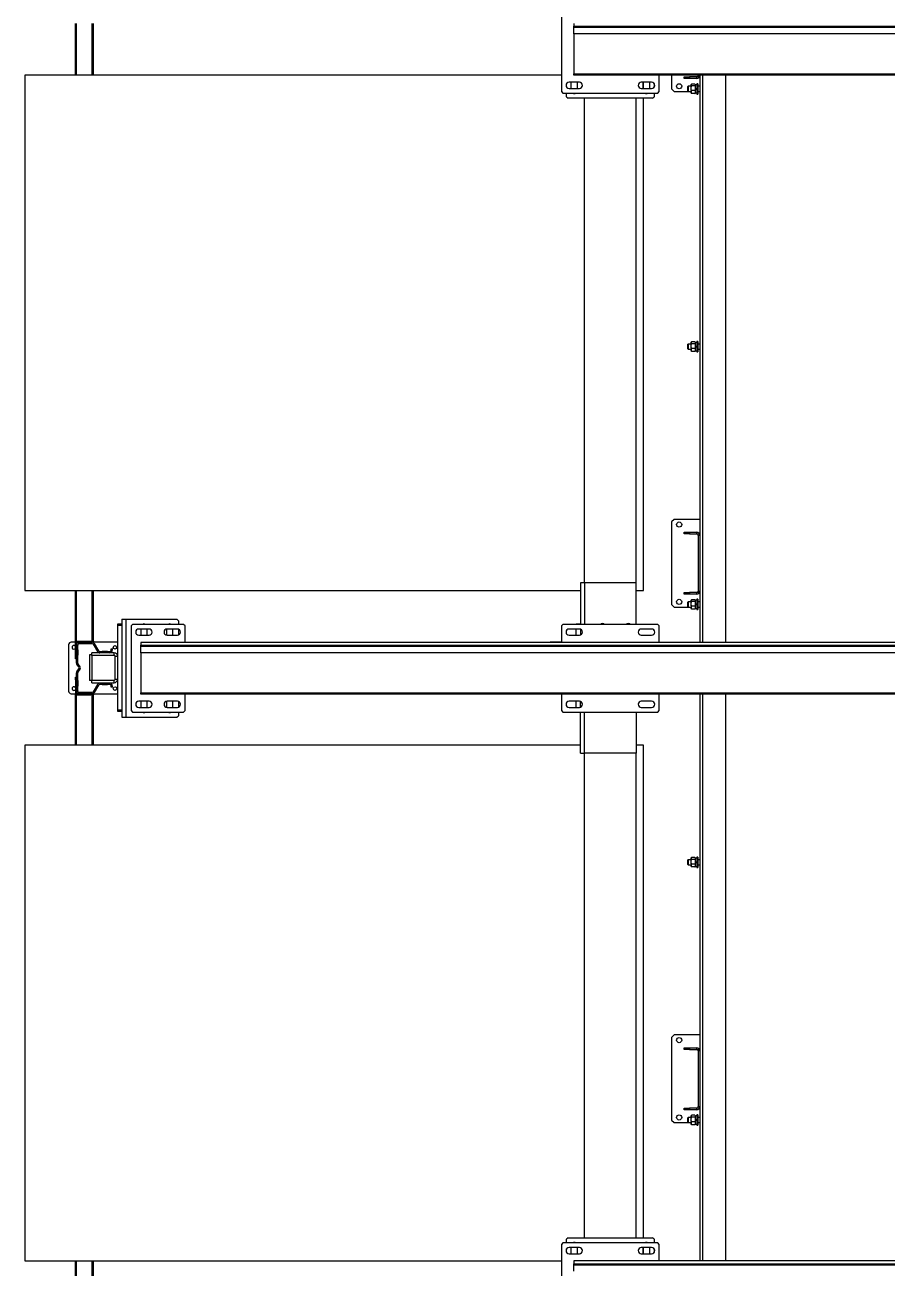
# Model space of a CAD drawing. Header units: millimetres. Extents: x 6622 to 532820, y 3370 to 359312.
# Drawn here: x 461300 to 462973, y 302526 to 304937 of the extents above; entities that cross this region are included whole.
import ezdxf

# ---------------------------------------------------------------- set-up
doc = ezdxf.new("R2010")
doc.units = ezdxf.units.MM

# ---------------------------------------------------------------- blocks, each defined once
blk = doc.blocks.new('A$C6F3A12F4')
at = {"color": 2, "linetype": 'Continuous', "lineweight": 25}
for p, q in [((10885.7, 3475), (10885.7, 225)), ((10891.1, 225), (10891.1, 3475)), ((10893.7, 3475), (10893.7, 225)), ((10905.7, 3475), (10905.7, 225)), ((10983.1, 225), (10983.1, 3475)), ((10985.7, 3475), (10985.7, 225)), ((9690.6, 1065), (9690.6, 2635)), ((9693.2, 2635), (9693.2, 1065)), ((9705.2, 2635), (9705.2, 1065)), ((9782.6, 1065), (9782.6, 2635)), ((9785.2, 2635), (9785.2, 1065)), ((12085.2, 2635), (12085.2, 1065)), ((12090.6, 1065), (12090.6, 2635)), ((12093.2, 2635), (12093.2, 1065)), ((9785.2, 1359.5), (10885.7, 1359.5)), ((10985.7, 1359.5), (12085.2, 1359.5)), ((9785.2, 1314.5), (10885.7, 1314.5)), ((9785.2, 1309.5), (9786, 1309.5)), ((9785.2, 1306.5), (9786, 1306.5)), ((9786, 1309.5), (10678, 1309.5)), ((9786, 1306.5), (9786, 1309.5)), ((9792, 1303.5), (9789, 1303.5)), ((9789, 1303.5), (9789, 1289.5)), ((9792, 1303.5), (9792, 1289.5)), ((9802, 1305.5), (9802, 1303.5)), ((9802, 1305.5), (9822, 1305.5)), ((9802, 1303.5), (9822, 1303.5)), ((9803.9, 1303.5), (9803.9, 1300.9)), ((9807, 1309.5), (9807, 1305.5)), ((9817, 1305.5), (9817, 1309.5)), ((9820, 1300.9), (9820, 1303.5)), ((9822, 1303.5), (9822, 1305.5)), ((10302, 1305.5), (10302, 1303.5)), ((10302, 1305.5), (10322, 1305.5)), ((10302, 1303.5), (10322, 1303.5)), ((10303.9, 1303.5), (10303.9, 1300.9)), ((10307, 1309.5), (10307, 1305.5)), ((10317, 1305.5), (10317, 1309.5)), ((10320, 1300.9), (10320, 1303.5)), ((10322, 1303.5), (10322, 1305.5)), ((10647, 1309.5), (10647, 1259.5)), ((10675, 1303.5), (10672, 1303.5)), ((10672, 1289.5), (10672, 1303.5)), ((10675, 1289.5), (10675, 1303.5)), ((10678, 1309.5), (10678, 1306.5)), ((10678, 1309.5), (10786, 1309.5)), ((10678, 1306.5), (10786, 1306.5)), ((10786, 1309.5), (10885.7, 1309.5)), ((10786, 1306.5), (10786, 1309.5)), ((10792, 1303.5), (10789, 1303.5)), ((10789, 1303.5), (10789, 1289.5)), ((10792, 1303.5), (10792, 1289.5)), ((10802, 1305.5), (10802, 1303.5)), ((10802, 1305.5), (10822, 1305.5)), ((10802, 1303.5), (10822, 1303.5)), ((10803.9, 1303.5), (10803.9, 1300.9)), ((10807, 1309.5), (10807, 1305.5)), ((10817, 1305.5), (10817, 1309.5)), ((10820, 1300.9), (10820, 1303.5)), ((10822, 1303.5), (10822, 1305.5)), ((10985.7, 1314.5), (12085.2, 1314.5)), ((10985.7, 1309.5), (11678, 1309.5)), ((11302, 1305.5), (11302, 1303.5)), ((11302, 1305.5), (11322, 1305.5)), ((11302, 1303.5), (11322, 1303.5)), ((11303.9, 1303.5), (11303.9, 1300.9)), ((11307, 1309.5), (11307, 1305.5)), ((11317, 1305.5), (11317, 1309.5)), ((11320, 1300.9), (11320, 1303.5)), ((11322, 1303.5), (11322, 1305.5)), ((11647, 1309.5), (11647, 1259.5)), ((11675, 1303.5), (11672, 1303.5)), ((11672, 1289.5), (11672, 1303.5)), ((11675, 1289.5), (11675, 1303.5)), ((11678, 1309.5), (11678, 1306.5)), ((11678, 1309.5), (11786, 1309.5)), ((11678, 1306.5), (11786, 1306.5)), ((11786, 1309.5), (12085.2, 1309.5)), ((11786, 1306.5), (11786, 1309.5)), ((11792, 1303.5), (11789, 1303.5)), ((11789, 1303.5), (11789, 1289.5)), ((11792, 1303.5), (11792, 1289.5)), ((11802, 1305.5), (11802, 1303.5)), ((11802, 1305.5), (11822, 1305.5)), ((11802, 1303.5), (11822, 1303.5)), ((11803.9, 1303.5), (11803.9, 1300.9)), ((11807, 1309.5), (11807, 1305.5)), ((11817, 1305.5), (11817, 1309.5)), ((11820, 1300.9), (11820, 1303.5)), ((11822, 1303.5), (11822, 1305.5)), ((9789, 1289.5), (9792, 1289.5)), ((9789, 1279.5), (9789, 1289.5)), ((9792, 1279.5), (9789, 1279.5)), ((9792, 1289.5), (9792, 1279.5)), ((9802.8, 1300), (9802.8, 1293.4)), ((9804.4, 1300.9), (9803.3, 1300.3)), ((9803.3, 1293.1), (9804.4, 1292.5)), ((9812, 1300.9), (9803.9, 1300.9)), ((9814.9, 1292.5), (9804.4, 1292.5)), ((9806.4, 1300), (9806.4, 1293.4)), ((9807, 1292.5), (9807, 1287)), ((9807, 1287), (9807.5, 1286.5)), ((9807, 1287), (9817, 1287)), ((9816.5, 1286.5), (9807.5, 1286.5)), ((9812, 1300.9), (9813.5, 1300.9)), ((9820, 1300.9), (9813.5, 1300.9)), ((9814.9, 1292.5), (9819.6, 1292.5)), ((9815.5, 1300), (9815.5, 1293.4)), ((9816.5, 1286.5), (9817, 1287)), ((9817, 1287), (9817, 1292.5)), ((9817, 1259.5), (9817, 1287)), ((9820.7, 1300.3), (9819.6, 1300.9)), ((9819.6, 1292.5), (9820.7, 1293.1)), ((9821.2, 1300), (9821.2, 1293.4)), ((10302.8, 1300), (10302.8, 1293.4)), ((10304.4, 1300.9), (10303.3, 1300.3)), ((10303.3, 1293.1), (10304.4, 1292.5)), ((10312, 1300.9), (10303.9, 1300.9)), ((10314.9, 1292.5), (10304.4, 1292.5)), ((10306.4, 1300), (10306.4, 1293.4)), ((10307, 1292.5), (10307, 1287)), ((10307, 1287), (10307.5, 1286.5)), ((10307, 1287), (10317, 1287)), ((10316.5, 1286.5), (10307.5, 1286.5)), ((10312, 1300.9), (10313.5, 1300.9)), ((10320, 1300.9), (10313.5, 1300.9)), ((10314.9, 1292.5), (10319.6, 1292.5)), ((10315.5, 1300), (10315.5, 1293.4)), ((10316.5, 1286.5), (10317, 1287)), ((10317, 1287), (10317, 1292.5)), ((10320.7, 1300.3), (10319.6, 1300.9)), ((10319.6, 1292.5), (10320.7, 1293.1)), ((10321.2, 1300), (10321.2, 1293.4)), ((10672, 1289.5), (10675, 1289.5)), ((10672, 1279.5), (10672, 1289.5)), ((10675, 1279.5), (10672, 1279.5)), ((10675, 1289.5), (10675, 1279.5)), ((10789, 1289.5), (10792, 1289.5)), ((10789, 1279.5), (10789, 1289.5)), ((10792, 1279.5), (10789, 1279.5)), ((10792, 1289.5), (10792, 1279.5)), ((10802.8, 1300), (10802.8, 1293.4)), ((10804.4, 1300.9), (10803.3, 1300.3)), ((10803.3, 1293.1), (10804.4, 1292.5)), ((10812, 1300.9), (10803.9, 1300.9)), ((10814.9, 1292.5), (10804.4, 1292.5)), ((10806.4, 1300), (10806.4, 1293.4)), ((10807, 1292.5), (10807, 1287)), ((10807, 1287), (10807.5, 1286.5)), ((10807, 1287), (10817, 1287)), ((10816.5, 1286.5), (10807.5, 1286.5)), ((10812, 1300.9), (10813.5, 1300.9)), ((10820, 1300.9), (10813.5, 1300.9)), ((10814.9, 1292.5), (10819.6, 1292.5)), ((10815.5, 1300), (10815.5, 1293.4)), ((10816.5, 1286.5), (10817, 1287)), ((10817, 1287), (10817, 1292.5)), ((10817, 1259.5), (10817, 1287)), ((10820.7, 1300.3), (10819.6, 1300.9)), ((10819.6, 1292.5), (10820.7, 1293.1)), ((10821.2, 1300), (10821.2, 1293.4)), ((11302.8, 1300), (11302.8, 1293.4)), ((11304.4, 1300.9), (11303.3, 1300.3)), ((11303.3, 1293.1), (11304.4, 1292.5)), ((11312, 1300.9), (11303.9, 1300.9)), ((11314.9, 1292.5), (11304.4, 1292.5)), ((11306.4, 1300), (11306.4, 1293.4)), ((11307, 1292.5), (11307, 1287)), ((11307, 1287), (11307.5, 1286.5)), ((11307, 1287), (11317, 1287)), ((11316.5, 1286.5), (11307.5, 1286.5)), ((11312, 1300.9), (11313.5, 1300.9)), ((11320, 1300.9), (11313.5, 1300.9)), ((11314.9, 1292.5), (11319.6, 1292.5)), ((11315.5, 1300), (11315.5, 1293.4)), ((11316.5, 1286.5), (11317, 1287)), ((11317, 1287), (11317, 1292.5)), ((11320.7, 1300.3), (11319.6, 1300.9)), ((11319.6, 1292.5), (11320.7, 1293.1)), ((11321.2, 1300), (11321.2, 1293.4)), ((11672, 1289.5), (11675, 1289.5)), ((11672, 1279.5), (11672, 1289.5)), ((11675, 1279.5), (11672, 1279.5)), ((11675, 1289.5), (11675, 1279.5)), ((11789, 1289.5), (11792, 1289.5)), ((11789, 1279.5), (11789, 1289.5)), ((11792, 1279.5), (11789, 1279.5)), ((11792, 1289.5), (11792, 1279.5)), ((11802.8, 1300), (11802.8, 1293.4)), ((11804.4, 1300.9), (11803.3, 1300.3)), ((11803.3, 1293.1), (11804.4, 1292.5)), ((11812, 1300.9), (11803.9, 1300.9)), ((11814.9, 1292.5), (11804.4, 1292.5)), ((11806.4, 1300), (11806.4, 1293.4)), ((11807, 1292.5), (11807, 1287)), ((11807, 1287), (11807.5, 1286.5)), ((11807, 1287), (11817, 1287)), ((11816.5, 1286.5), (11807.5, 1286.5)), ((11812, 1300.9), (11813.5, 1300.9)), ((11820, 1300.9), (11813.5, 1300.9)), ((11814.9, 1292.5), (11819.6, 1292.5)), ((11815.5, 1300), (11815.5, 1293.4)), ((11816.5, 1286.5), (11817, 1287)), ((11817, 1287), (11817, 1292.5)), ((11817, 1259.5), (11817, 1287)), ((11820.7, 1300.3), (11819.6, 1300.9)), ((11819.6, 1292.5), (11820.7, 1293.1)), ((11821.2, 1300), (11821.2, 1293.4)), ((9785.2, 1254.5), (9812, 1254.5)), ((9812, 1254.5), (9817, 1259.5)), ((10647, 1259.5), (10652, 1254.5)), ((10652, 1254.5), (10812, 1254.5)), ((10812, 1254.5), (10817, 1259.5)), ((11647, 1259.5), (11652, 1254.5)), ((11652, 1254.5), (11812, 1254.5)), ((11812, 1254.5), (11817, 1259.5)), ((9817.2, 1231), (9785.2, 1231)), ((9820.2, 1228), (9817.2, 1231)), ((10853.7, 1231), (10850.7, 1228)), ((10885.7, 1231), (10853.7, 1231)), ((11017.7, 1231), (10985.7, 1231)), ((11020.7, 1228), (11017.7, 1231)), ((12053.2, 1231), (12050.2, 1228)), ((12085.2, 1231), (12053.2, 1231)), ((9799.2, 1216), (9799.2, 1196)), ((9799.2, 1211.9), (9811.2, 1211.9)), ((9801.7, 1220.9), (9808.7, 1220.9)), ((9811.2, 1196), (9811.2, 1216)), ((9820.2, 1044), (9820.2, 1228)), ((9820.2, 1220.9), (9827.2, 1220.9)), ((9830.2, 1217.9), (9827.2, 1220.9)), ((9830.2, 1217.9), (9830.2, 1053.9)), ((10850.7, 1228), (10850.7, 1044)), ((10859.7, 1216), (10859.7, 1196)), ((10871.7, 1196), (10871.7, 1216)), ((10999.7, 1216), (10999.7, 1196)), ((11011.7, 1196), (11011.7, 1216)), ((11020.7, 1044), (11020.7, 1228)), ((12043.2, 1220.9), (12040.2, 1217.9)), ((12040.2, 1053.9), (12040.2, 1217.9)), ((12043.2, 1220.9), (12050.2, 1220.9)), ((12050.2, 1228), (12050.2, 1044)), ((12059.2, 1216), (12059.2, 1196)), ((12059.2, 1211.9), (12071.2, 1211.9)), ((12061.8, 1220.9), (12068.6, 1220.9)), ((12071.2, 1196), (12071.2, 1216)), ((9811.2, 1200), (9799.2, 1200)), ((9811.2, 1199.9), (9799.2, 1199.9)), ((10785.2, 1200), (9830.2, 1200)), ((10770.2, 1185.9), (9830.2, 1185.9)), ((10770.2, 1185.9), (10770.2, 1085.9)), ((10850.7, 1185.9), (10770.2, 1185.9)), ((10785.2, 1185.9), (10785.2, 1200)), ((11020.7, 1185.9), (11100.2, 1185.9)), ((11085.2, 1200), (11085.2, 1185.9)), ((12040.2, 1200), (11085.2, 1200)), ((11100.2, 1185.9), (11100.2, 1085.9)), ((12040.2, 1185.9), (11100.2, 1185.9)), ((12071.2, 1200), (12059.2, 1200)), ((12071.2, 1199.9), (12059.2, 1199.9)), ((10770.2, 1085.9), (9830.2, 1085.9)), ((10770.2, 1085.9), (10850.7, 1085.9)), ((10770.2, 1085.9), (10770.2, 1077.9)), ((11100.2, 1085.9), (11020.7, 1085.9)), ((11100.2, 1077.9), (11100.2, 1085.9)), ((12040.2, 1085.9), (11100.2, 1085.9)), ((9685.2, 1065), (9690.6, 1065)), ((9693.2, 1065), (9690.6, 1065)), ((9705.2, 1065), (9693.2, 1065)), ((9705.2, 1065), (9782.6, 1065)), ((9785.2, 1065), (9782.6, 1065)), ((9799.2, 1076), (9799.2, 1056)), ((9799.2, 1071.9), (9811.2, 1071.9)), ((9811.2, 1056), (9811.2, 1076)), ((10770.2, 1077.9), (10850.7, 1077.9)), ((10785.2, 0), (10785.2, 1077.9)), ((10849.7, 1069.9), (10849.7, 1077.9)), ((10850.7, 1069.9), (10849.7, 1069.9)), ((10859.7, 1076), (10859.7, 1056)), ((10871.7, 1069.9), (10859.7, 1069.9)), ((10860, 1077.9), (10871.4, 1077.9)), ((10871.7, 1056), (10871.7, 1076)), ((10999.7, 1076), (10999.7, 1056)), ((11011.7, 1069.9), (10999.7, 1069.9)), ((11011.4, 1077.9), (11000, 1077.9)), ((11011.7, 1056), (11011.7, 1076)), ((11100.2, 1077.9), (11020.7, 1077.9)), ((11085.2, 1077.9), (11085.2, 0)), ((12059.2, 1076), (12059.2, 1056)), ((12059.2, 1071.9), (12071.2, 1071.9)), ((12071.2, 1056), (12071.2, 1076)), ((12085.2, 1065), (12090.6, 1065)), ((12093.2, 1065), (12090.6, 1065)), ((12105.2, 1065), (12093.2, 1065)), ((9653.2, 1041), (9817.2, 1041)), ((9785.2, 1041), (9785.2, 0)), ((9811.2, 1059.9), (9799.2, 1059.9)), ((9808.4, 1050.9), (9802, 1050.9)), ((9817.2, 1041), (9820.2, 1044)), ((9827.2, 1050.9), (9820.2, 1050.9)), ((9827.2, 1050.9), (9830.2, 1053.9)), ((10850.7, 1044), (10853.7, 1041)), ((10853.7, 1041), (10885.7, 1041)), ((10885.2, 1041), (10885.2, 1020)), ((10985.7, 1041), (11017.7, 1041)), ((11017.7, 1041), (11020.7, 1044)), ((12040.2, 1053.9), (12043.2, 1050.9)), ((12050.2, 1050.9), (12043.2, 1050.9)), ((12050.2, 1044), (12053.2, 1041)), ((12053.2, 1041), (12217.2, 1041)), ((12071.2, 1059.9), (12059.2, 1059.9)), ((12068.4, 1050.9), (12062, 1050.9)), ((12085.2, 0), (12085.2, 1041)), ((10843.7, 298.1), (10840.7, 295.1)), ((10840.7, 196.1), (10840.7, 295.1)), ((10843.7, 298.1), (10850.7, 298.1)), ((10853.7, 311), (10850.7, 308)), ((10850.7, 308), (10850.7, 209)), ((10885.7, 311), (10853.7, 311)), ((10859.7, 296), (10859.7, 276)), ((10860.1, 298.1), (10871.3, 298.1)), ((10871.7, 276), (10871.7, 296)), ((11017.7, 311), (10985.7, 311)), ((10999.7, 296), (10999.7, 276)), ((11000.1, 298.1), (11011.3, 298.1)), ((11011.7, 276), (11011.7, 296)), ((11020.7, 308), (11017.7, 311)), ((11020.7, 209), (11020.7, 308)), ((11020.7, 298.1), (11027.7, 298.1)), ((11030.7, 295.1), (11027.7, 298.1)), ((11030.7, 196.1), (11030.7, 295.1)), ((10871.7, 287.1), (10859.7, 287.1)), ((10859.8, 275.1), (10871.6, 275.1)), ((11011.7, 287.1), (10999.7, 287.1)), ((10999.8, 275.1), (11011.6, 275.1)), ((10859.7, 241), (10859.7, 221)), ((10871.7, 237.1), (10859.7, 237.1)), ((10859.7, 225.1), (10871.7, 225.1)), ((10871.7, 221), (10871.7, 241)), ((10885.7, 225), (10891.1, 225)), ((10893.7, 225), (10891.1, 225)), ((10905.7, 225), (10893.7, 225)), ((10905.7, 225), (10983.1, 225)), ((10985.7, 225), (10983.1, 225)), ((10999.7, 241), (10999.7, 221)), ((11011.7, 237.1), (10999.7, 237.1)), ((10999.7, 225.1), (11011.7, 225.1)), ((11011.7, 221), (11011.7, 241)), ((10840.7, 196.1), (11030.7, 196.1)), ((10840.7, 188.1), (10840.7, 196.1)), ((10850.7, 209), (10853.7, 206)), ((10853.7, 206), (11017.7, 206)), ((11017.7, 206), (11020.7, 209)), ((11030.7, 188.1), (11030.7, 196.1)), ((10840.7, 188.1), (11030.7, 188.1)), ((10849.7, 180.1), (10849.7, 188.1)), ((10852.7, 180.1), (10849.7, 180.1)), ((10852.7, 188.1), (10852.7, 180.1)), ((11016.7, 180.1), (10852.7, 180.1)), ((10885.2, 180), (10885.2, 133)), ((10898.2, 167.5), (10898.2, 170)), ((10900.2, 170), (10898.2, 170)), ((10900.2, 167.5), (10900.2, 170)), ((10910.7, 173.1), (10905.7, 173.1)), ((10905.7, 173.1), (10905.7, 130.1)), ((10910.7, 173.1), (10910.7, 130.1)), ((10912.7, 180.1), (10912.7, 175.1)), ((10956.7, 175.1), (10912.7, 175.1)), ((10956.7, 175.1), (10956.7, 180.1)), ((10958.7, 130.1), (10958.7, 173.1)), ((10963.7, 173.1), (10958.7, 173.1)), ((10963.7, 130.1), (10963.7, 173.1)), ((10970.2, 170), (10970.2, 167.5)), ((10972.2, 170), (10970.2, 170)), ((10972.2, 170), (10972.2, 167.5)), ((10985.2, 133), (10985.2, 180)), ((11016.7, 180.1), (11016.7, 188.1)), ((11019.7, 180.1), (11016.7, 180.1)), ((11019.7, 188.1), (11019.7, 180.1)), ((10900.2, 167.5), (10898.2, 167.5)), ((10903.2, 160.5), (10903.2, 164.5)), ((10905.7, 164.5), (10903.2, 164.5)), ((10905.7, 160.5), (10903.2, 160.5)), ((10903.2, 160.5), (10903.2, 149.7)), ((10903.2, 145.7), (10903.2, 149.7)), ((10903.2, 149.7), (10905.7, 149.7)), ((10903.2, 145.7), (10905.7, 145.7)), ((10967.2, 164.5), (10964.7, 164.5)), ((10964.7, 164.5), (10964.7, 160.5)), ((10967.2, 160.5), (10964.7, 160.5)), ((10964.7, 149.7), (10964.7, 160.5)), ((10964.7, 149.7), (10967.2, 149.7)), ((10964.7, 149.7), (10964.7, 145.7)), ((10964.7, 145.7), (10967.2, 145.7)), ((10967.2, 164.5), (10967.2, 160.5)), ((10967.2, 149.7), (10967.2, 160.5)), ((10967.2, 149.7), (10967.2, 145.7)), ((10972.2, 167.5), (10970.2, 167.5)), ((9785.2, 133), (9685.2, 133)), ((9785.2, 130.5), (9685.2, 130.5)), ((10883.2, 133), (10785.2, 133)), ((10883.2, 130.5), (10785.2, 130.5)), ((10883.2, 133), (10885.2, 133)), ((10883.2, 128), (10883.2, 133)), ((10883.2, 101), (10883.2, 128)), ((10885.2, 128), (10883.2, 128)), ((10885.2, 133), (10885.2, 129.9)), ((10887.7, 129.9), (10885.2, 129.9)), ((10885.2, 105.5), (10885.2, 129.9)), ((10887.7, 105.5), (10887.7, 129.9)), ((10887.8, 134.6), (10901.8, 143.1)), ((10887.8, 134.6), (10889.1, 132.5)), ((10889.1, 132.5), (10903.1, 141)), ((10903.1, 141), (10901.8, 143.1)), ((10910.7, 130.1), (10905.7, 130.1)), ((10909.7, 130.1), (10909.7, 125.1)), ((10909.7, 130.1), (10959.7, 130.1)), ((10909.7, 125.1), (10959.7, 125.1)), ((10963.7, 130.1), (10958.7, 130.1)), ((10959.7, 130.1), (10959.7, 125.1)), ((10968.6, 143.1), (10967.3, 141)), ((10967.3, 141), (10981.3, 132.5)), ((10968.6, 143.1), (10982.6, 134.6)), ((10981.3, 132.5), (10982.6, 134.6)), ((10985.2, 129.9), (10982.7, 129.9)), ((10982.7, 129.9), (10982.7, 105.5)), ((10985.2, 129.9), (10985.2, 133)), ((10985.2, 133), (10987.2, 133)), ((10985.2, 129.9), (10985.2, 105.5)), ((10987.2, 128), (10985.2, 128)), ((10987.2, 133), (10987.2, 128)), ((11085.2, 133), (10987.2, 133)), ((11085.2, 130.5), (10987.2, 130.5)), ((10987.2, 101), (10987.2, 128)), ((12185.2, 133), (12085.2, 133)), ((12185.2, 130.5), (12085.2, 130.5)), ((9785.2, 100.5), (9685.2, 100.5)), ((9785.2, 98), (9685.2, 98)), ((10883.2, 100.5), (10785.2, 100.5)), ((10883.2, 98), (10785.2, 98)), ((10883.2, 101), (10885.2, 101)), ((10883.2, 101), (10883.2, 100.5)), ((10883.2, 100.5), (10883.2, 98)), ((10885.2, 101), (10885.2, 105.5)), ((10885.2, 105.5), (10887.7, 105.5)), ((10885.2, 98.2), (10885.2, 90)), ((10886.2, 100), (10886.2, 98)), ((10890.7, 100), (10886.2, 100)), ((10912.2, 98), (10886.2, 98)), ((10890.7, 102.5), (10890.7, 100)), ((10899.8, 102.5), (10890.7, 102.5)), ((10899.8, 100), (10890.7, 100)), ((10899.8, 102.5), (10899.8, 100)), ((10899.8, 102.5), (10910.6, 102.5)), ((10899.8, 100), (10910.6, 100)), ((10910.6, 100), (10910.6, 102.5)), ((10925.8, 102.5), (10910.6, 102.5)), ((10925.8, 100), (10910.6, 100)), ((10912.2, 98), (10912.2, 100)), ((10917.2, 98), (10912.2, 98)), ((10917.2, 100), (10917.2, 98)), ((10925.8, 100), (10925.8, 102.5)), ((10931.8, 106.5), (10927.6, 103.2)), ((10927.6, 103.2), (10929.2, 101.2)), ((10933.3, 104.5), (10929.2, 101.2)), ((10933.3, 104.5), (10931.8, 106.5)), ((10938.6, 106.5), (10937.1, 104.5)), ((10941.2, 101.2), (10937.1, 104.5)), ((10942.8, 103.2), (10938.6, 106.5)), ((10941.2, 101.2), (10942.8, 103.2)), ((10944.6, 102.5), (10944.6, 100)), ((10959.8, 102.5), (10944.6, 102.5)), ((10959.8, 100), (10944.6, 100)), ((10953.2, 98), (10953.2, 100)), ((10958.2, 98), (10953.2, 98)), ((10958.2, 100), (10958.2, 98)), ((10958.2, 98), (10984.2, 98)), ((10959.8, 102.5), (10959.8, 100)), ((10959.8, 102.5), (10970.6, 102.5)), ((10959.8, 100), (10970.6, 100)), ((10970.6, 100), (10970.6, 102.5)), ((10979.7, 102.5), (10970.6, 102.5)), ((10979.7, 100), (10970.6, 100)), ((10979.7, 100), (10979.7, 102.5)), ((10979.7, 100), (10984.2, 100)), ((10982.7, 105.5), (10985.2, 105.5)), ((10984.2, 98), (10984.2, 100)), ((10985.2, 101), (10985.2, 105.5)), ((10985.2, 101), (10987.2, 101)), ((10985.2, 90), (10985.2, 98.2)), ((10987.2, 101), (10987.2, 100.5)), ((10987.2, 100.5), (10987.2, 98)), ((11085.2, 100.5), (10987.2, 100.5)), ((11085.2, 98), (10987.2, 98)), ((12185.2, 100.5), (12085.2, 100.5)), ((12185.2, 98), (12085.2, 98)), ((10890.2, 85), (10980.2, 85)), ((9785.2, 0), (10785.2, 0)), ((11085.2, 0), (12085.2, 0))]:
    blk.add_line(p, q, dxfattribs=at)
at = {"color": 2, "linetype": 'Continuous', "lineweight": 25, "flags": 128}
for points in [[(9812, 1300.9), (9811.5, 1301.8), (9811, 1302.6), (9810.5, 1303.5)], [(9812, 1303.5), (9812.5, 1302.6), (9813, 1301.8), (9813.5, 1300.9)], [(10312, 1300.9), (10311.5, 1301.8), (10311, 1302.6), (10310.5, 1303.5)], [(10312, 1303.5), (10312.5, 1302.6), (10313, 1301.8), (10313.5, 1300.9)], [(10812, 1300.9), (10811.5, 1301.8), (10811, 1302.6), (10810.5, 1303.5)], [(10812, 1303.5), (10812.5, 1302.6), (10813, 1301.8), (10813.5, 1300.9)], [(11312, 1300.9), (11311.5, 1301.8), (11311, 1302.6), (11310.5, 1303.5)], [(11312, 1303.5), (11312.5, 1302.6), (11313, 1301.8), (11313.5, 1300.9)], [(11812, 1300.9), (11811.5, 1301.8), (11811, 1302.6), (11810.5, 1303.5)], [(11812, 1303.5), (11812.5, 1302.6), (11813, 1301.8), (11813.5, 1300.9)]]:
    blk.add_lwpolyline(points, dxfattribs=at)
at = {"color": 2, "linetype": 'Continuous', "lineweight": 25}
for centre, radius in [((9807, 1269.5), 5), ((10657, 1269.5), 5), ((10807, 1269.5), 5), ((11657, 1269.5), 5), ((11807, 1269.5), 5), ((10895.2, 175), 3.5), ((10975.2, 175), 3.5)]:
    blk.add_circle(centre, radius, dxfattribs=at)
for centre, radius, start, end in [((9786, 1303.5), 6, 0, 90), ((9786, 1303.5), 3, 0, 90), ((10678, 1303.5), 6, 90, 180), ((10678, 1303.5), 3, 90, 180), ((10786, 1303.5), 6, 0, 90), ((10786, 1303.5), 3, 0, 90), ((11678, 1303.5), 6, 90, 180), ((11678, 1303.5), 3, 90, 180), ((11786, 1303.5), 6, 0, 90), ((11786, 1303.5), 3, 0, 90), ((9805.2, 1216), 6, 0, 180), ((9815.2, 1205.9), 6, 326.4427, 33.5573), ((10865.7, 1216), 6, 0, 180), ((11005.7, 1216), 6, 0, 180), ((12055.2, 1205.9), 6, 146.4427, 213.5573), ((12065.2, 1216), 6, 0, 180), ((9805.2, 1196), 6, 180, 0), ((10865.7, 1196), 6, 180, 0), ((11005.7, 1196), 6, 180, 0), ((12065.2, 1196), 6, 180, 0), ((10855.2, 1170.9), 6, 138.5904, 221.4096), ((11015.2, 1170.9), 6, 336.4435, 23.5565), ((10855.2, 1120.9), 6, 138.5904, 221.4096), ((11015.2, 1120.9), 6, 336.4435, 23.5565), ((9805.2, 1076), 6, 0, 180), ((9815.2, 1065.9), 6, 326.4427, 33.5573), ((10865.7, 1076), 6, 0, 180), ((11005.7, 1076), 6, 0, 180), ((12055.2, 1065.9), 6, 146.4427, 213.5573), ((12065.2, 1076), 6, 0, 180), ((9805.2, 1056), 6, 180, 0), ((10865.7, 1056), 6, 180, 0), ((11005.7, 1056), 6, 180, 0), ((12065.2, 1056), 6, 180, 0), ((10890.2, 1020), 5, 180, 205.8419), ((10865.7, 296), 6, 0, 180), ((11005.7, 296), 6, 0, 180), ((10855.7, 281.1), 6, 146.4427, 213.5573), ((10865.7, 276), 6, 180, 0), ((11005.7, 276), 6, 180, 0), ((11015.7, 281.1), 6, 326.4427, 33.5573), ((10865.7, 241), 6, 0, 180), ((11005.7, 241), 6, 0, 180), ((10855.7, 231.1), 6, 146.4427, 213.5573), ((10865.7, 221), 6, 180, 0), ((11005.7, 221), 6, 180, 0), ((11015.7, 231.1), 6, 326.4427, 33.5573), ((10900.2, 164.5), 5.5, 0, 90), ((10912.7, 173.1), 7, 90, 180), ((10912.7, 173.1), 2, 90, 180), ((10956.7, 173.1), 7, 0, 90), ((10956.7, 173.1), 2, 0, 90), ((10970.2, 164.5), 5.5, 90, 180), ((10900.2, 164.5), 3, 0, 90), ((10900.2, 145.7), 3, 301.4296, 0), ((10900.2, 145.7), 5.5, 301.4296, 0), ((10970.2, 145.7), 5.5, 180, 238.5704), ((10970.2, 164.5), 3, 90, 180), ((10970.2, 145.7), 3, 180, 238.5704), ((10890.7, 129.9), 5.5, 121.4296, 180), ((10890.7, 129.9), 3, 121.4296, 180), ((10979.7, 129.9), 3, 0, 58.5704), ((10979.7, 129.9), 5.5, 0, 58.5704), ((10886.2, 101), 3, 180, 270), ((10890.7, 105.5), 5.5, 180, 270), ((10886.2, 101), 1, 180, 270), ((10890.7, 105.5), 3, 180, 270), ((10895.2, 95), 3.5, 121.0027, 0), ((10895.2, 95), 3.5, 0, 58.9973), ((10925.8, 105.5), 3, 270, 308.6598), ((10925.8, 105.5), 5.5, 270, 308.6598), ((10935.2, 102.2), 5.5, 51.3402, 128.6598), ((10935.2, 102.2), 3, 51.3402, 128.6598), ((10944.6, 105.5), 5.5, 231.3402, 270), ((10944.6, 105.5), 3, 231.3402, 270), ((10975.2, 95), 3.5, 121.0027, 0), ((10975.2, 95), 3.5, 0, 58.9973), ((10979.7, 105.5), 3, 270, 0), ((10979.7, 105.5), 5.5, 270, 0), ((10984.2, 101), 1, 270, 0), ((10984.2, 101), 3, 270, 0), ((10890.2, 90), 5, 180, 270), ((10980.2, 90), 5, 270, 0)]:
    blk.add_arc(centre, radius, start, end, dxfattribs=at)
for points, knots in [([(9802.8, 1300), (9803.3, 1300.2), (9804, 1300.7), (9805, 1300.7), (9805.8, 1300.4), (9806.2, 1300.1), (9806.4, 1300)], [0, 0, 0, 0, 0.363588, 0.612802, 0.868735, 1, 1, 1, 1]), ([(9806.4, 1293.4), (9806.2, 1293.3), (9805.8, 1293), (9805, 1292.7), (9804, 1292.7), (9803.3, 1293.2), (9802.8, 1293.4)], [0, 0, 0, 0, 0.131264, 0.380789, 0.636411, 1, 1, 1, 1]), ([(9806.4, 1300), (9807.2, 1300.2), (9808.8, 1300.6), (9811.2, 1300.7), (9813.4, 1300.5), (9814.8, 1300.2), (9815.5, 1300)], [0, 0, 0, 0, 0.264595, 0.534955, 0.765295, 1, 1, 1, 1]), ([(9815.5, 1293.4), (9814.7, 1293.2), (9813.1, 1292.8), (9810.7, 1292.7), (9808.5, 1292.9), (9807.1, 1293.2), (9806.4, 1293.4)], [0, 0, 0, 0, 0.264595, 0.534955, 0.765296, 1, 1, 1, 1]), ([(9815.5, 1300), (9816, 1300.2), (9817, 1300.6), (9818.5, 1300.7), (9819.9, 1300.5), (9820.7, 1300.2), (9821.2, 1300)], [0, 0, 0, 0, 0.264602, 0.534923, 0.765382, 1, 1, 1, 1]), ([(9821.2, 1293.4), (9820.7, 1293.2), (9819.7, 1292.8), (9818.2, 1292.7), (9816.8, 1292.9), (9816, 1293.2), (9815.5, 1293.4)], [0, 0, 0, 0, 0.264602, 0.534923, 0.765382, 1, 1, 1, 1]), ([(9821.2, 1300), (9821, 1300.1), (9820.8, 1300.2), (9820.7, 1300.3), (9820.7, 1300.3)], [0, 0, 0, 0, 0.908521, 1, 1, 1, 1]), ([(9820.7, 1293.1), (9820.7, 1293.1), (9820.8, 1293.2), (9821, 1293.3), (9821.2, 1293.4)], [0, 0, 0, 0, 0.091438, 1, 1, 1, 1]), ([(10302.8, 1300), (10303.3, 1300.2), (10304, 1300.7), (10305, 1300.7), (10305.8, 1300.4), (10306.2, 1300.1), (10306.4, 1300)], [0, 0, 0, 0, 0.363588, 0.612802, 0.868735, 1, 1, 1, 1]), ([(10306.4, 1293.4), (10306.2, 1293.3), (10305.8, 1293), (10305, 1292.7), (10304, 1292.7), (10303.3, 1293.2), (10302.8, 1293.4)], [0, 0, 0, 0, 0.131264, 0.380789, 0.636411, 1, 1, 1, 1]), ([(10306.4, 1300), (10307.2, 1300.2), (10308.8, 1300.6), (10311.2, 1300.7), (10313.4, 1300.5), (10314.8, 1300.2), (10315.5, 1300)], [0, 0, 0, 0, 0.264595, 0.534955, 0.765295, 1, 1, 1, 1]), ([(10315.5, 1293.4), (10314.7, 1293.2), (10313.1, 1292.8), (10310.7, 1292.7), (10308.5, 1292.9), (10307.1, 1293.2), (10306.4, 1293.4)], [0, 0, 0, 0, 0.264595, 0.534955, 0.765296, 1, 1, 1, 1]), ([(10315.5, 1300), (10316, 1300.2), (10317, 1300.6), (10318.5, 1300.7), (10319.9, 1300.5), (10320.7, 1300.2), (10321.2, 1300)], [0, 0, 0, 0, 0.264602, 0.534923, 0.765382, 1, 1, 1, 1]), ([(10321.2, 1293.4), (10320.7, 1293.2), (10319.7, 1292.8), (10318.2, 1292.7), (10316.8, 1292.9), (10316, 1293.2), (10315.5, 1293.4)], [0, 0, 0, 0, 0.264602, 0.534923, 0.765382, 1, 1, 1, 1]), ([(10321.2, 1300), (10321, 1300.1), (10320.8, 1300.2), (10320.7, 1300.3), (10320.7, 1300.3)], [0, 0, 0, 0, 0.908521, 1, 1, 1, 1]), ([(10320.7, 1293.1), (10320.7, 1293.1), (10320.8, 1293.2), (10321, 1293.3), (10321.2, 1293.4)], [0, 0, 0, 0, 0.091438, 1, 1, 1, 1]), ([(10802.8, 1300), (10803.3, 1300.2), (10804, 1300.7), (10805, 1300.7), (10805.8, 1300.4), (10806.2, 1300.1), (10806.4, 1300)], [0, 0, 0, 0, 0.363588, 0.612802, 0.868735, 1, 1, 1, 1]), ([(10806.4, 1293.4), (10806.2, 1293.3), (10805.8, 1293), (10805, 1292.7), (10804, 1292.7), (10803.3, 1293.2), (10802.8, 1293.4)], [0, 0, 0, 0, 0.131264, 0.380789, 0.636411, 1, 1, 1, 1]), ([(10806.4, 1300), (10807.2, 1300.2), (10808.8, 1300.6), (10811.2, 1300.7), (10813.4, 1300.5), (10814.8, 1300.2), (10815.5, 1300)], [0, 0, 0, 0, 0.264595, 0.534955, 0.765295, 1, 1, 1, 1]), ([(10815.5, 1293.4), (10814.7, 1293.2), (10813.1, 1292.8), (10810.7, 1292.7), (10808.5, 1292.9), (10807.1, 1293.2), (10806.4, 1293.4)], [0, 0, 0, 0, 0.264595, 0.534955, 0.765296, 1, 1, 1, 1]), ([(10815.5, 1300), (10816, 1300.2), (10817, 1300.6), (10818.5, 1300.7), (10819.9, 1300.5), (10820.7, 1300.2), (10821.2, 1300)], [0, 0, 0, 0, 0.264602, 0.534923, 0.765382, 1, 1, 1, 1]), ([(10821.2, 1293.4), (10820.7, 1293.2), (10819.7, 1292.8), (10818.2, 1292.7), (10816.8, 1292.9), (10816, 1293.2), (10815.5, 1293.4)], [0, 0, 0, 0, 0.264602, 0.534923, 0.765382, 1, 1, 1, 1]), ([(10821.2, 1300), (10821, 1300.1), (10820.8, 1300.2), (10820.7, 1300.3), (10820.7, 1300.3)], [0, 0, 0, 0, 0.908521, 1, 1, 1, 1]), ([(10820.7, 1293.1), (10820.7, 1293.1), (10820.8, 1293.2), (10821, 1293.3), (10821.2, 1293.4)], [0, 0, 0, 0, 0.091438, 1, 1, 1, 1]), ([(11302.8, 1300), (11303.3, 1300.2), (11304, 1300.7), (11305, 1300.7), (11305.8, 1300.4), (11306.2, 1300.1), (11306.4, 1300)], [0, 0, 0, 0, 0.363588, 0.612802, 0.868735, 1, 1, 1, 1]), ([(11306.4, 1293.4), (11306.2, 1293.3), (11305.8, 1293), (11305, 1292.7), (11304, 1292.7), (11303.3, 1293.2), (11302.8, 1293.4)], [0, 0, 0, 0, 0.131264, 0.380789, 0.636411, 1, 1, 1, 1]), ([(11306.4, 1300), (11307.2, 1300.2), (11308.8, 1300.6), (11311.2, 1300.7), (11313.4, 1300.5), (11314.8, 1300.2), (11315.5, 1300)], [0, 0, 0, 0, 0.264595, 0.534955, 0.765295, 1, 1, 1, 1]), ([(11315.5, 1293.4), (11314.7, 1293.2), (11313.1, 1292.8), (11310.7, 1292.7), (11308.5, 1292.9), (11307.1, 1293.2), (11306.4, 1293.4)], [0, 0, 0, 0, 0.264595, 0.534955, 0.765296, 1, 1, 1, 1]), ([(11315.5, 1300), (11316, 1300.2), (11317, 1300.6), (11318.5, 1300.7), (11319.9, 1300.5), (11320.7, 1300.2), (11321.2, 1300)], [0, 0, 0, 0, 0.264602, 0.534923, 0.765382, 1, 1, 1, 1]), ([(11321.2, 1293.4), (11320.7, 1293.2), (11319.7, 1292.8), (11318.2, 1292.7), (11316.8, 1292.9), (11316, 1293.2), (11315.5, 1293.4)], [0, 0, 0, 0, 0.264602, 0.534923, 0.765382, 1, 1, 1, 1]), ([(11321.2, 1300), (11321, 1300.1), (11320.8, 1300.2), (11320.7, 1300.3), (11320.7, 1300.3)], [0, 0, 0, 0, 0.908521, 1, 1, 1, 1]), ([(11320.7, 1293.1), (11320.7, 1293.1), (11320.8, 1293.2), (11321, 1293.3), (11321.2, 1293.4)], [0, 0, 0, 0, 0.091438, 1, 1, 1, 1]), ([(11802.8, 1300), (11803.3, 1300.2), (11804, 1300.7), (11805, 1300.7), (11805.8, 1300.4), (11806.2, 1300.1), (11806.4, 1300)], [0, 0, 0, 0, 0.363588, 0.612802, 0.868735, 1, 1, 1, 1]), ([(11806.4, 1293.4), (11806.2, 1293.3), (11805.8, 1293), (11805, 1292.7), (11804, 1292.7), (11803.3, 1293.2), (11802.8, 1293.4)], [0, 0, 0, 0, 0.131264, 0.380789, 0.636411, 1, 1, 1, 1]), ([(11806.4, 1300), (11807.2, 1300.2), (11808.8, 1300.6), (11811.2, 1300.7), (11813.4, 1300.5), (11814.8, 1300.2), (11815.5, 1300)], [0, 0, 0, 0, 0.264595, 0.534955, 0.765295, 1, 1, 1, 1]), ([(11815.5, 1293.4), (11814.7, 1293.2), (11813.1, 1292.8), (11810.7, 1292.7), (11808.5, 1292.9), (11807.1, 1293.2), (11806.4, 1293.4)], [0, 0, 0, 0, 0.264595, 0.534955, 0.765296, 1, 1, 1, 1]), ([(11815.5, 1300), (11816, 1300.2), (11817, 1300.6), (11818.5, 1300.7), (11819.9, 1300.5), (11820.7, 1300.2), (11821.2, 1300)], [0, 0, 0, 0, 0.264602, 0.534923, 0.765382, 1, 1, 1, 1]), ([(11821.2, 1293.4), (11820.7, 1293.2), (11819.7, 1292.8), (11818.2, 1292.7), (11816.8, 1292.9), (11816, 1293.2), (11815.5, 1293.4)], [0, 0, 0, 0, 0.264602, 0.534923, 0.765382, 1, 1, 1, 1]), ([(11821.2, 1300), (11821, 1300.1), (11820.8, 1300.2), (11820.7, 1300.3), (11820.7, 1300.3)], [0, 0, 0, 0, 0.908521, 1, 1, 1, 1]), ([(11820.7, 1293.1), (11820.7, 1293.1), (11820.8, 1293.2), (11821, 1293.3), (11821.2, 1293.4)], [0, 0, 0, 0, 0.091438, 1, 1, 1, 1])]:
    blk.add_open_spline(points, degree=3, knots=knots, dxfattribs=at)

msp = doc.modelspace()

# ---------------------------------------------------------------- block references
at = {"color": 0, "rotation": 270}
msp.add_blockref('A$C6F3A12F4', (461300, 314625.198), dxfattribs=at)

doc.saveas('drawing.dxf')
